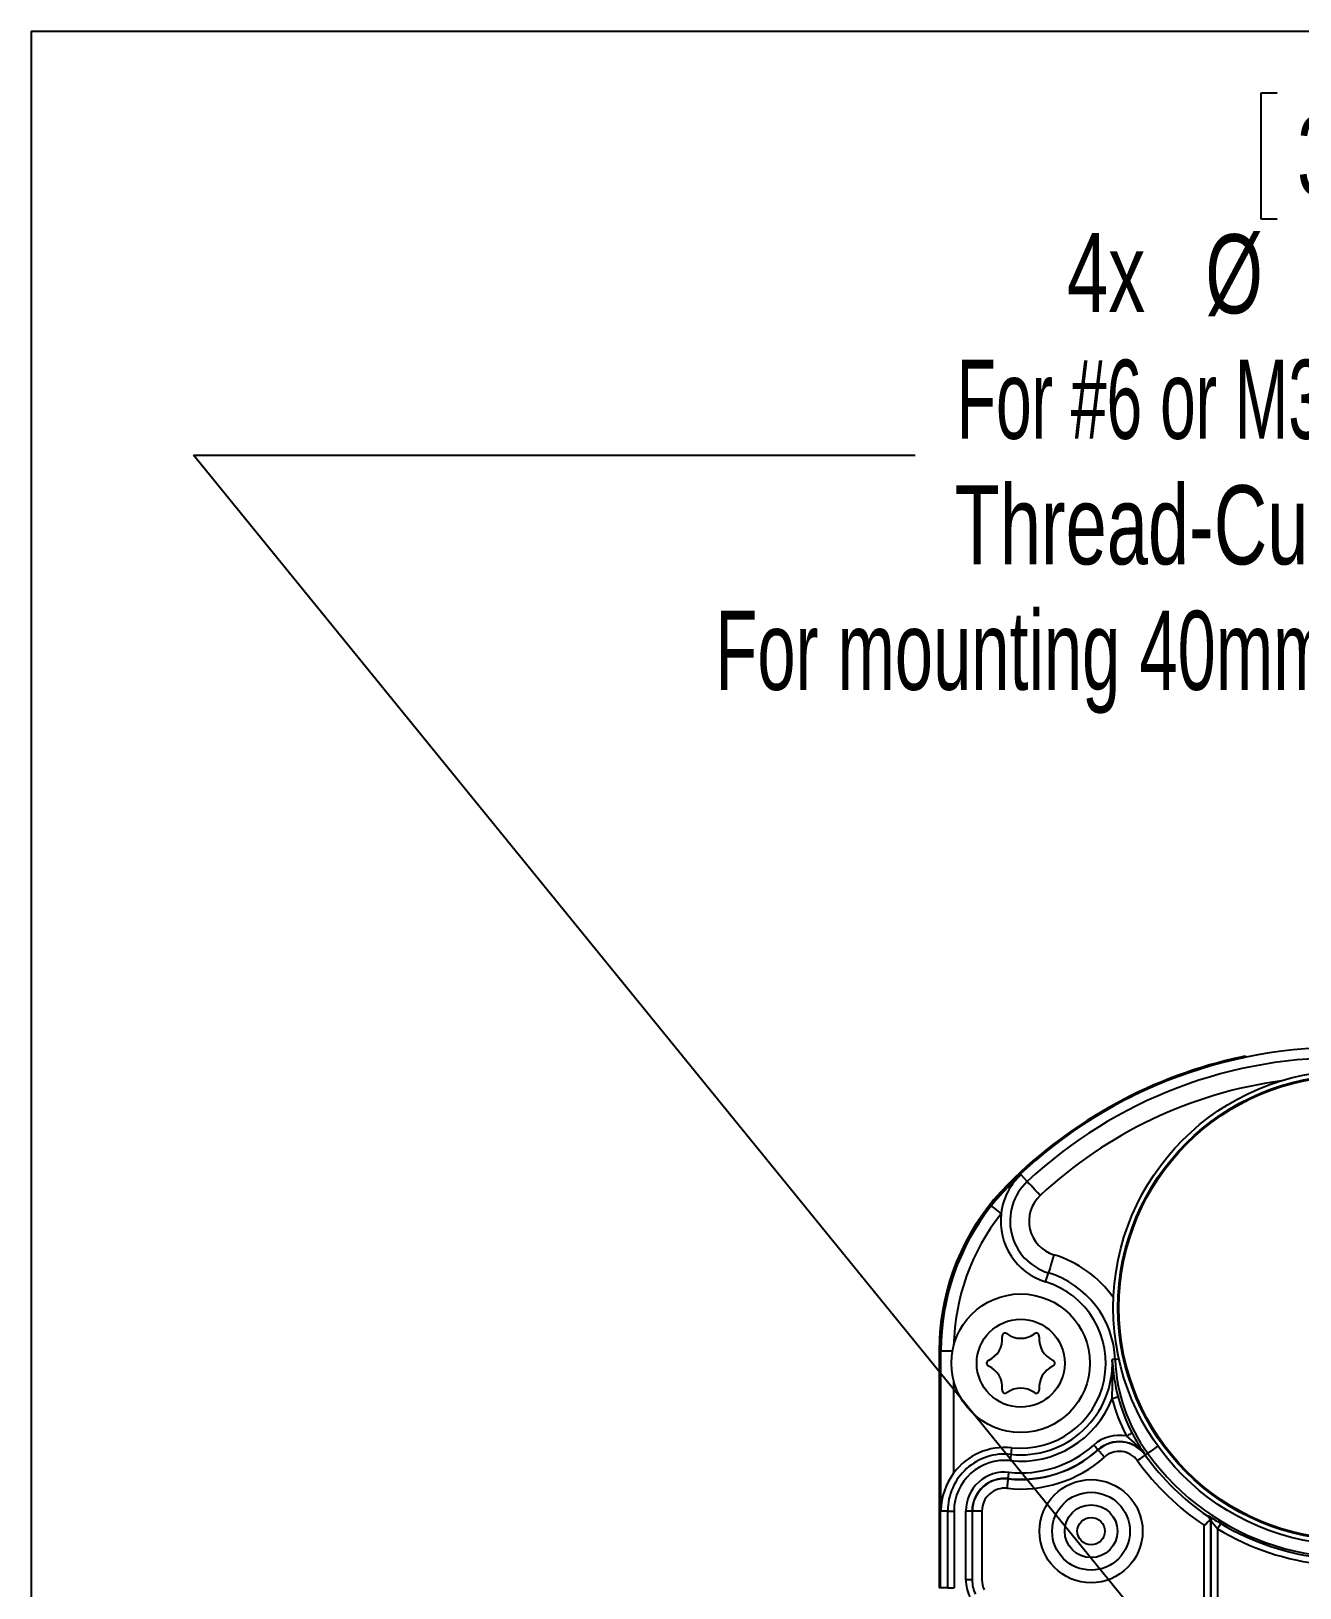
# Model space of a CAD drawing. Extents: x 0.3 to 16.8, y 0.3 to 10.8.
# Drawn here: x 0.251 to 2.257, y 8.306 to 10.767 of the extents above; entities that cross this region are included whole.
import ezdxf
from ezdxf.enums import TextEntityAlignment as Align

# ---------------------------------------------------------------- set-up
doc = ezdxf.new("R2010")
doc.units = 0
doc.layers.get('0').update_dxf_attribs({"linetype": 'CONTINUOUS'})
doc.layers.add('FORMAT', color=7, linetype='CONTINUOUS')
doc.dimstyles.new('SLDDIMSTYLE1', dxfattribs={"dimtxt": 0.125, "dimasz": 0.13, "dimexe": 0, "dimexo": 0.0625, "dimgap": 0.03125, "dimtad": 0, "dimtih": 1, "dimtoh": 1, "dimrnd": 1e-09, "dimzin": 12, "dimsah": 1, "dimcen": 0, "dimazin": 3, "dimtfac": 1, "dimtofl": 0, "dimtmove": 0, "dimatfit": 3})

# ---------------------------------------------------------------- blocks, each defined once
blk = doc.blocks.new('_D_2')
at = {"layer": 'FORMAT'}
for p, q in [((2.2209, 10.6689), (2.1955, 10.6689)), ((2.1955, 10.6689), (2.1955, 10.4704)), ((2.6076, 10.6689), (2.633, 10.6689)), ((2.633, 10.6689), (2.633, 10.4704)), ((2.1955, 10.4704), (2.2209, 10.4704)), ((2.633, 10.4704), (2.6076, 10.4704)), ((2.0773, 8.1678), (0.508, 10.0966)), ((0.508, 10.0966), (1.6487, 10.0966))]:
    blk.add_line(p, q, dxfattribs=at)
blk.add_solid([(2.0773, 8.1678), (2.0108, 8.2812), (1.9798, 8.256)], dxfattribs=at)
for s, width, p in [('3.18', 0.7, (2.2526, 10.4704, 2.0588)), ('4x ', 0.7, (1.889, 10.2853, 2.0588)), ('%%c', 0.7, (2.1076, 10.2834, 2.0588)), ('.125', 0.7, (2.2961, 10.2834, 2.0588)), ('For #6 or M3.5 ', 0.606667, (1.7147, 10.085, 2.0588)), ('Thread-Cutters', 0.7, (1.7112, 9.8865, 2.0588)), ('For mounting 40mm Fan', 0.65, (1.333, 9.6881, 2.0588))]:
    blk.add_text(s, height=0.125, dxfattribs=dict(at, width=width)).set_placement(p, align=Align.BOTTOM_LEFT)

msp = doc.modelspace()

# ---------------------------------------------------------------- linework, layer by layer
at = {"color": 7, "linetype": 'CONTINUOUS'}
for p, q in [((0.2513, 10.7671), (16.7513, 10.7671)), ((0.2513, 10.7671), (0.2513, 0.2671)), ((1.7969, 8.943), (1.7958, 8.9441)), ((1.798, 8.9419), (1.797, 8.9429)), ((1.826, 8.9482), (1.8162, 8.9587)), ((1.8551, 8.7896), (1.8594, 8.8038)), ((1.6883, 8.6807), (1.6866, 8.6807)), ((1.6883, 8.3058), (1.6883, 8.6807)), ((1.6885, 8.6807), (1.6885, 8.3058)), ((1.6896, 8.6807), (1.6885, 8.6807)), ((1.6896, 8.4281), (1.6896, 8.6807)), ((1.9649, 8.667), (1.9604, 8.6668)), ((1.6866, 8.6158), (1.6866, 8.3058)), ((1.8012, 8.5272), (1.8001, 8.5169)), ((1.9378, 8.5241), (1.9381, 8.5238)), ((2.0164, 8.5185), (2.0129, 8.5159)), ((2.0128, 8.5158), (2.0124, 8.5156)), ((2.0129, 8.5159), (2.0128, 8.5158)), ((1.7959, 8.4786), (1.7959, 8.4781)), ((1.7003, 8.4273), (1.6904, 8.4273)), ((1.7003, 8.3058), (1.7003, 8.4273)), ((1.7003, 8.4273), (1.7103, 8.4273)), ((1.7103, 8.4273), (1.7103, 8.3058)), ((1.7289, 8.3183), (1.7289, 8.4273)), ((1.7389, 8.4273), (1.7289, 8.4273)), ((2.1056, 8.2586), (2.1056, 8.4047)), ((2.1156, 8.4106), (2.1156, 8.2586)), ((2.117, 8.2524), (2.117, 8.4114)), ((2.127, 8.399), (2.127, 8.252)), ((1.6883, 8.3058), (1.6866, 8.3058)), ((1.7003, 8.3058), (1.6885, 8.3058)), ((1.7003, 8.3058), (1.7103, 8.3058)), ((1.7389, 8.3183), (1.7289, 8.3183))]:
    msp.add_line(p, q, dxfattribs=at)
at = {"color": 144, "linetype": 'CONTINUOUS'}
for p, q in [((2.1664, 9.1439), (2.1683, 9.1441)), ((1.815, 8.9582), (1.8151, 8.9582)), ((1.8151, 8.9582), (1.8162, 8.9587)), ((2.0127, 8.516), (2.0128, 8.5158)), ((1.6896, 8.4281), (1.6904, 8.4273)), ((1.6896, 8.4281), (1.6904, 8.4273)), ((1.6896, 8.4281), (1.6896, 8.4281)), ((1.7389, 8.4273), (1.7389, 8.3183)), ((1.7389, 8.4273), (1.7393, 8.4273)), ((1.7543, 8.4273), (1.7393, 8.4273)), ((1.7543, 8.4273), (1.7543, 8.3183)), ((1.6883, 8.3058), (1.6885, 8.3058))]:
    msp.add_line(p, q, dxfattribs=at)
at = {"color": 8, "linetype": 'CONTINUOUS'}
for p, q in [((1.7969, 8.943), (1.797, 8.9429)), ((1.6883, 8.6807), (1.6885, 8.6807)), ((1.6896, 8.6807), (1.708, 8.6807)), ((1.7096, 8.6338), (1.7096, 8.487))]:
    msp.add_line(p, q, dxfattribs=at)
at = {"color": 7, "linetype": 'CONTINUOUS'}
for points in [[(2.1664, 9.1439), (2.1664, 9.1443), (2.1664, 9.1456)], [(1.8465, 8.9263), (1.8426, 8.9305), (1.8388, 8.9346), (1.8352, 8.9384), (1.8321, 8.9417), (1.8296, 8.9444), (1.8277, 8.9464), (1.8265, 8.9477), (1.826, 8.9482)], [(1.769, 8.9096), (1.7694, 8.9094), (1.7703, 8.9086), (1.7718, 8.9075), (1.7737, 8.9059), (1.7761, 8.9041), (1.7788, 8.9019), (1.7817, 8.8996), (1.7847, 8.8972)], [(1.8682, 8.8325), (1.8665, 8.8269), (1.8649, 8.8216), (1.8634, 8.8167), (1.8621, 8.8123), (1.861, 8.8088), (1.8601, 8.8061), (1.8596, 8.8044), (1.8594, 8.8038)], [(1.6878, 8.71), (1.6871, 8.699), (1.6866, 8.6807)], [(1.6866, 8.6807), (1.6866, 8.6507), (1.6866, 8.6196), (1.6866, 8.6158)], [(1.9697, 8.6075), (1.9695, 8.6074), (1.9689, 8.6073), (1.968, 8.607), (1.9668, 8.6067), (1.9654, 8.6063), (1.9637, 8.6059), (1.9619, 8.6054), (1.96, 8.6049)], [(1.9918, 8.5505), (1.9916, 8.5504), (1.991, 8.5502), (1.9902, 8.5497), (1.9891, 8.5491), (1.9878, 8.5484), (1.9862, 8.5477), (1.9846, 8.5468), (1.9829, 8.5459)], [(1.8001, 8.5169), (1.8001, 8.5167), (1.8, 8.5161), (1.7999, 8.5152), (1.7998, 8.514), (1.7996, 8.5125), (1.7994, 8.5108), (1.7992, 8.5089), (1.799, 8.507)], [(1.9378, 8.5241), (1.9377, 8.5243), (1.9373, 8.5247), (1.9367, 8.5254), (1.9358, 8.5263), (1.9348, 8.5274), (1.9337, 8.5287), (1.9325, 8.5301), (1.9312, 8.5316)], [(1.9481, 8.5126), (1.9462, 8.5147), (1.9443, 8.5168), (1.9426, 8.5187), (1.9411, 8.5204), (1.9399, 8.5218), (1.9389, 8.5229), (1.9384, 8.5235), (1.9381, 8.5238)], [(2.0002, 8.5068), (2.0026, 8.5085), (2.0049, 8.5102), (2.0069, 8.5117), (2.0088, 8.513), (2.0103, 8.5141), (2.0114, 8.5149), (2.0121, 8.5154), (2.0124, 8.5156)], [(1.7943, 8.4632), (1.7946, 8.4661), (1.7949, 8.4689), (1.7952, 8.4714), (1.7954, 8.4737), (1.7956, 8.4755), (1.7958, 8.4769), (1.7959, 8.4778), (1.7959, 8.4781)], [(1.7959, 8.4786), (1.796, 8.4788), (1.796, 8.4794), (1.7961, 8.4803), (1.7963, 8.4815), (1.7964, 8.483), (1.7966, 8.4847), (1.7968, 8.4866), (1.797, 8.4885)], [(2.1113, 8.4189), (2.1114, 8.419), (2.1126, 8.4196)], [(2.117, 8.4114), (2.1163, 8.411), (2.1156, 8.4106)], [(2.117, 8.4114), (2.1173, 8.411), (2.1174, 8.4108), (2.1187, 8.4093), (2.1206, 8.4068), (2.1234, 8.4034), (2.127, 8.399)], [(2.1321, 8.4075), (2.132, 8.4074), (2.1317, 8.4068), (2.1312, 8.406), (2.1306, 8.405), (2.1298, 8.4037), (2.1289, 8.4022), (2.1279, 8.4006), (2.127, 8.399)]]:
    msp.add_lwpolyline(points, dxfattribs=at)
at = {"color": 144, "linetype": 'CONTINUOUS'}
msp.add_lwpolyline([(1.815, 8.9582), (1.8151, 8.9582), (1.8162, 8.9587)], dxfattribs=at)
at = {"color": 8, "linetype": 'CONTINUOUS'}
for points in [[(1.9711, 8.6673), (1.9701, 8.6672), (1.9673, 8.6671), (1.9656, 8.6671), (1.9649, 8.667)], [(2.0325, 8.53), (2.0316, 8.5293), (2.0274, 8.5263), (2.0237, 8.5237), (2.0207, 8.5215), (2.0184, 8.5199), (2.017, 8.5189), (2.0164, 8.5185)]]:
    msp.add_lwpolyline(points, dxfattribs=at)
at = {"color": 7, "linetype": 'CONTINUOUS'}
for centre, radius in [((2.3371, 8.7488), 0.375), ((2.3371, 8.7488), 0.3677), ((2.3371, 8.7488), 0.3661), ((1.8157, 8.661), 0.1095), ((1.8157, 8.661), 0.0695), ((1.9269, 8.3954), 0.0815), ((1.9269, 8.3954), 0.0615), ((1.9269, 8.3954), 0.0417), ((1.9269, 8.3954), 0.0217)]:
    msp.add_circle(centre, radius, dxfattribs=at)
for centre, radius, start, end in [((2.3217, 8.4182), 0.7419, 88.4911, 135), ((2.3217, 8.4182), 0.7438, 102.0508, 135), ((2.3217, 8.4182), 0.7421, 102.0785, 135), ((2.3217, 8.4182), 0.7256, 88.4743, 133.0826), ((2.1687, 9.1359), 0.00998, 70.7832, 103.2759), ((2.0592, 8.6807), 0.3725, 135, 175.4963), ((2.0592, 8.6807), 0.3709, 135, 180), ((2.0592, 8.6807), 0.3707, 135, 180), ((2.0438, 8.6927), 0.35, 134.6064, 141.7087), ((1.8845, 8.8857), 0.1005, 149.8074, 173.3757), ((1.803, 8.9388), 0.00592, 148.2147, 206.4538), ((1.8845, 8.8857), 0.1005, 133.7357, 149.8074), ((2.296, 8.437), 0.7092, 132.7028, 134.61), ((1.8845, 8.8857), 0.0856, 133.0826, 252.9632), ((1.8845, 8.8857), 0.0556, 133.0826, 252.9632), ((2.0592, 8.6807), 0.3696, 141.7274, 180), ((1.8845, 8.8857), 0.1005, 173.3757, 252.9632), ((1.8157, 8.661), 0.1345, 263.8285, 72.9632), ((1.8157, 8.661), 0.1494, 2.3245, 72.9632), ((1.8157, 8.7372), 0.0368, 234.1363, 305.8637), ((1.8401, 8.7034), 0.005, 354.1363, 125.8637), ((1.8817, 8.6991), 0.0368, 174.1363, 245.8637), ((1.8157, 8.661), 0.1449, 263.8285, 2.3245), ((1.8646, 8.661), 0.005, 294.1363, 65.8637), ((1.187, 8.6406), 0.7739, 357.3563, 1.942), ((2.2456, 8.681), 0.2855, 182.8505, 194.932), ((2.2367, 8.6781), 0.272, 182.3245, 215.9223), ((1.8817, 8.6229), 0.0368, 114.1363, 185.8637), ((1.8157, 8.5847), 0.0368, 54.1363, 125.8637), ((1.8401, 8.6186), 0.005, 234.1363, 5.8637), ((1.8157, 8.661), 0.1549, 263.8285, 338.7838), ((2.2367, 8.6781), 0.2862, 194.8077, 207.5041), ((2.2367, 8.6781), 0.2762, 194.8077, 207.5041), ((1.9716, 8.4863), 0.0607, 79.287, 131.7498), ((1.865, 8.3988), 0.1885, 38.4468, 51.3068), ((2.2541, 8.6859), 0.2952, 207.2872, 215.1307), ((1.7904, 8.4273), 0.0901, 83.8285, 180), ((1.7904, 8.4273), 0.1005, 83.8285, 143.5475), ((1.8157, 8.661), 0.1835, 263.8285, 311.7498), ((1.8157, 8.661), 0.1839, 263.8285, 311.7498), ((1.8157, 8.661), 0.1735, 263.8285, 311.7498), ((1.9716, 8.4863), 0.0507, 35.8847, 131.7498), ((1.9716, 8.4863), 0.0503, 35.6898, 131.7498), ((1.9716, 8.4863), 0.0353, 35.6898, 131.7498), ((2.3371, 8.7488), 0.3948, 215.6886, 288.9895), ((1.7904, 8.4273), 0.0801, 83.8285, 180), ((1.8157, 8.661), 0.1989, 263.8285, 311.7498), ((2.3371, 8.7488), 0.4147, 215.6898, 236.0653), ((2.3371, 8.7488), 0.3997, 215.6898, 235.6081), ((1.7914, 8.4264), 0.1018, 143.4621, 179.0452), ((1.7904, 8.4273), 0.0615, 83.8285, 180), ((1.7904, 8.4273), 0.0515, 83.8285, 180), ((1.7904, 8.4273), 0.0511, 83.8285, 180), ((1.7904, 8.4273), 0.0361, 83.8285, 180), ((2.1055, 8.4108), 0.00996, 15.666, 54.2976), ((2.9467, 9.7438), 1.565, 237.7925, 238.6329), ((2.107, 8.4114), 0.01, 0.009, 55.6974), ((2.0624, 8.4607), 0.0707, 307.6357, 318.1639), ((2.1057, 8.4105), 0.0099, 1.0303, 18.102), ((2.3371, 8.7488), 0.4081, 239.008, 288.9895), ((2.3371, 8.7488), 0.3981, 239.008, 288.9895), ((1.7896, 8.3183), 0.0607, 180, 205.9404)]:
    msp.add_arc(centre, radius, start, end, dxfattribs=at)
at = {"color": 8, "linetype": 'CONTINUOUS'}
for centre, radius, start, end in [((2.3217, 8.4182), 0.6956, 97.7606, 133.0826), ((2.0592, 8.6807), 0.3496, 141.7274, 178.7215), ((1.8157, 8.661), 0.1794, 35.1056, 72.9632)]:
    msp.add_arc(centre, radius, start, end, dxfattribs=at)
at = {"color": 144, "linetype": 'CONTINUOUS'}
for centre, radius, start, end in [((1.7497, 8.6991), 0.0368, 294.1363, 5.8637), ((1.7912, 8.7034), 0.005, 54.1363, 185.8637), ((1.7667, 8.661), 0.005, 114.1363, 245.8637), ((1.7497, 8.6229), 0.0368, 354.1363, 65.8637), ((1.7912, 8.6186), 0.005, 174.1363, 305.8637), ((1.9716, 8.4863), 0.0507, 35.6898, 35.8847), ((1.7896, 8.3183), 0.0507, 180, 205.9404), ((1.7896, 8.3183), 0.0353, 180, 205.9404)]:
    msp.add_arc(centre, radius, start, end, dxfattribs=at)

# ---------------------------------------------------------------- dimensions: what is measured, and where the dimension line sits
at = {"layer": 'FORMAT'}
dim = msp.add_diameter_dim_2p(p1=(2.156196, 8.070814), p2=(2.077308, 8.167775), text='4x <>\\PFor #6 or M3.5 \\PThread-Cutters\\PFor mounting 40mm Fan', dimstyle='SLDDIMSTYLE1', dxfattribs=at)
dim.commit()
dim.dimension.update_dxf_attribs({"geometry": '_D_2', "text_midpoint": (2.304939, 10.191166), "dimtype": 163})

doc.saveas('drawing.dxf')
